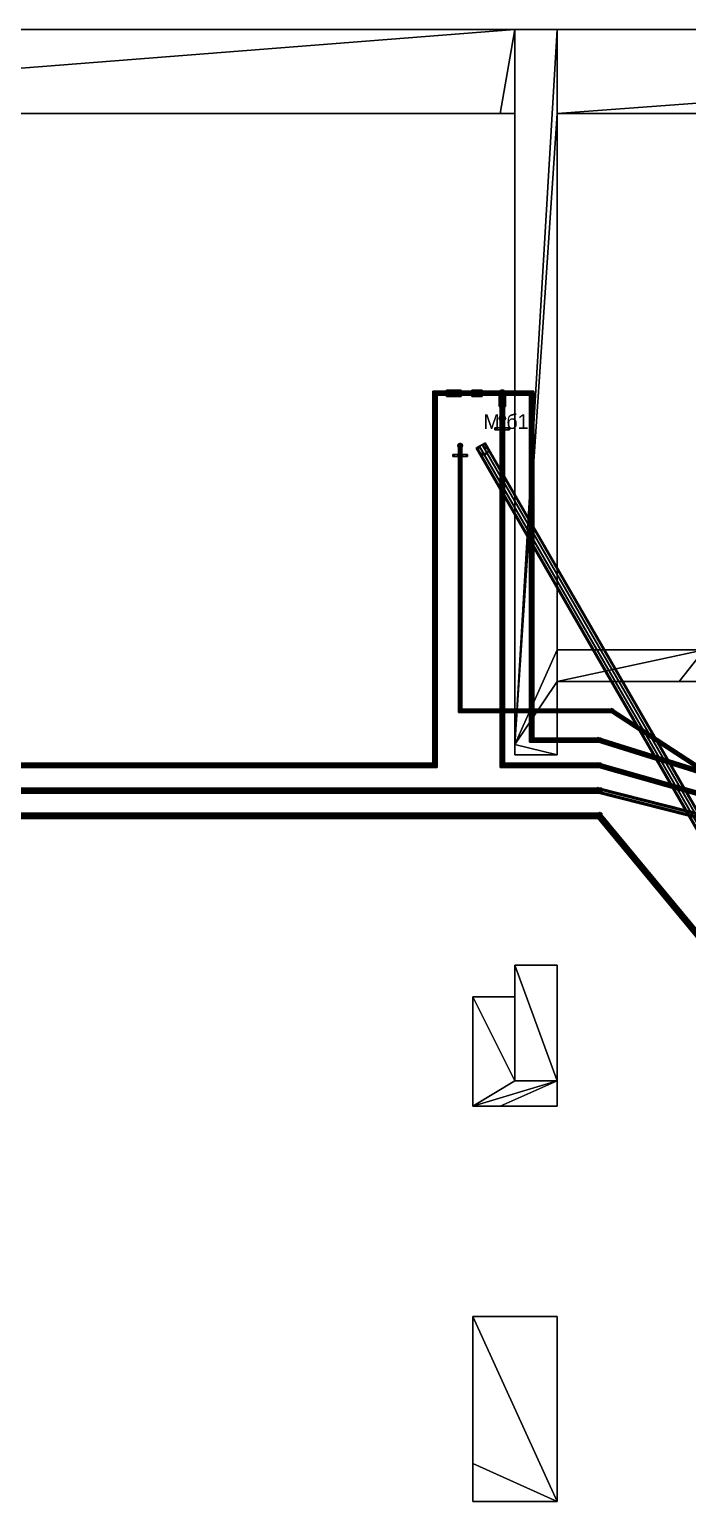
# Model space of a CAD drawing. Header units: millimetres. Extents: x -396 to 23232, y -842 to 31800.
# Drawn here: x 15324 to 18453, y 24800 to 31800 of the extents above; entities that cross this region are included whole.
import ezdxf

# ---------------------------------------------------------------- set-up
doc = ezdxf.new("R2010")
doc.units = ezdxf.units.MM
doc.layers.add('АР_3D_стены', color=8, linetype='Continuous')
doc.layers.add('ВК_3D_Марки', color=7, linetype='Continuous')
for name, color, linetype, true_color in [('ВК_3D_Арматура', 7, 'Continuous', 0xb48c3c), ('ВК_3D_В1', 7, 'Continuous', 0x06b6d4), ('ВК_3D_К1', 7, 'Continuous', 0xc2410c), ('ВК_3D_Т3', 7, 'Continuous', 0x16a34a), ('ВК_3D_Т4', 7, 'Continuous', 0x84cc16)]:
    doc.layers.add(name, color=color, linetype=linetype, true_color=true_color)

msp = doc.modelspace()

# ---------------------------------------------------------------- texts
at = {"layer": 'ВК_3D_Марки'}
msp.add_text('М-б1', height=70, dxfattribs=at).set_placement((17482, 29900, 900))

# ---------------------------------------------------------------- meshes
at = {"layer": 'АР_3D_стены'}
mesh = msp.add_polyface(dxfattribs=at)
corners = [(11318.5, 31399.6), (10432.2, 31399.6), (10432.2, 31729.6), (10432.2, 31729.6, 3000), (10432.2, 31399.6, 3000), (11318.5, 31399.6, 3000), (12532.2, 28349.6), (12332.2, 28349.6), (12332.2, 28453.9), (12332.2, 28453.9, 3000), (12332.2, 28349.6, 3000), (12532.2, 28349.6, 3000), (17632.2, 31799.6), (17632.2, 31399.6), (17562, 31399.6), (17562, 31399.6, 3000), (17632.2, 31399.6, 3000), (17632.2, 31799.6, 3000), (10392.2, 31729.6), (10392.2, 31799.6), (10392.2, 31799.6, 3000), (10392.2, 31729.6, 3000), (12332.2, 31399.6), (12332.2, 31399.6, 3000), (12532.2, 31399.6), (12532.2, 31399.6, 3000), (12532.2, 31799.6), (12532.2, 31799.6, 3000), (12332.2, 31799.6), (12332.2, 31799.6, 3000)]
mesh.append_faces([[corners[k] for k in face] for face in [(0, 1, 2), (3, 4, 5), (6, 7, 8), (9, 10, 11), (12, 13, 14), (15, 16, 17), (2, 18, 19), (20, 21, 3), (22, 0, 2), (3, 5, 23), (6, 8, 22), (23, 9, 11), (12, 14, 24), (25, 15, 17), (22, 2, 19), (20, 3, 23), (24, 6, 22), (23, 11, 25), (26, 12, 24), (25, 17, 27), (24, 22, 19), (20, 23, 25), (19, 26, 24), (25, 27, 20), (2, 18, 21, 3), (18, 19, 20, 21), (19, 28, 29, 20), (28, 28, 29, 29), (28, 26, 27, 29), (26, 12, 17, 27), (12, 13, 16, 17), (13, 14, 15, 16), (14, 24, 25, 15), (24, 6, 11, 25), (6, 7, 10, 11), (7, 8, 9, 10), (8, 22, 23, 9), (22, 0, 5, 23), (0, 1, 4, 5), (1, 2, 3, 4)]])
mesh = msp.add_polyface(dxfattribs=at)
corners = [(17832.2, 28349.6), (17632.2, 28349.6), (17632.2, 28399.6), (17632.2, 28399.6, 3000), (17632.2, 28349.6, 3000), (17832.2, 28349.6, 3000), (18532.2, 28849.6), (18532.2, 28699.6), (18412.2, 28699.6), (18412.2, 28699.6, 3000), (18532.2, 28699.6, 3000), (18532.2, 28849.6, 3000), (23232.2, 30449.6), (22832.2, 30449.6), (22832.2, 30451.4), (22832.2, 30451.4, 3000), (22832.2, 30449.6, 3000), (23232.2, 30449.6, 3000), (17632.2, 31799.6), (17832.2, 31799.6), (17832.2, 31799.6, 3000), (17632.2, 31799.6, 3000), (17832.2, 28699.6), (17832.2, 28699.6, 3000), (22832.2, 31399.6), (22832.2, 31399.6, 3000), (17832.2, 28849.6), (17832.2, 28849.6, 3000), (23232.2, 31799.6), (23232.2, 31799.6, 3000), (19357, 31399.6), (19357, 31399.6, 3000), (17832.2, 31399.6), (17832.2, 31399.6, 3000), (19279, 31399.6), (19279, 31399.6, 3000), (22832.2, 31799.6), (22832.2, 31799.6, 3000)]
mesh.append_faces([[corners[k] for k in face] for face in [(0, 1, 2), (3, 4, 5), (6, 7, 8), (9, 10, 11), (12, 13, 14), (15, 16, 17), (2, 18, 19), (20, 21, 3), (22, 0, 2), (3, 5, 23), (6, 8, 22), (23, 9, 11), (12, 14, 24), (25, 15, 17), (26, 6, 22), (23, 11, 27), (28, 12, 24), (25, 17, 29), (26, 22, 2), (3, 23, 27), (28, 24, 30), (31, 25, 29), (32, 26, 2), (3, 27, 33), (28, 30, 34), (35, 31, 29), (32, 2, 19), (20, 3, 33), (28, 34, 32), (33, 35, 29), (19, 28, 32), (33, 29, 20), (2, 18, 21, 3), (18, 19, 20, 21), (19, 36, 37, 20), (36, 36, 37, 37), (36, 28, 29, 37), (28, 12, 17, 29), (12, 13, 16, 17), (13, 14, 15, 16), (14, 24, 25, 15), (24, 30, 31, 25), (30, 34, 35, 31), (34, 32, 33, 35), (32, 26, 27, 33), (26, 6, 11, 27), (6, 7, 10, 11), (7, 8, 9, 10), (8, 22, 23, 9), (22, 0, 5, 23), (0, 1, 4, 5), (1, 2, 3, 4)]])
mesh = msp.add_polyface(dxfattribs=at)
corners = [(17432.2, 27199.6), (17632.2, 27199.6), (17632.2, 26799.6), (17632.2, 26799.6, 3000), (17632.2, 27199.6, 3000), (17432.2, 27199.6, 3000), (17832.2, 26799.6), (17832.2, 26679.6), (17562, 26679.6), (17562, 26679.6, 3000), (17832.2, 26679.6, 3000), (17832.2, 26799.6, 3000), (17632.2, 27349.6), (17832.2, 27349.6), (17832.2, 27349.6, 3000), (17632.2, 27349.6, 3000), (17432.2, 26679.6), (17432.2, 26679.6, 3000), (17432.2, 26799.6), (17432.2, 26799.6, 3000)]
mesh.append_faces([[corners[k] for k in face] for face in [(0, 1, 2), (3, 4, 5), (6, 7, 8), (9, 10, 11), (12, 13, 6), (11, 14, 15), (6, 8, 16), (17, 9, 11), (2, 12, 6), (11, 15, 3), (2, 6, 16), (17, 11, 3), (16, 0, 2), (3, 5, 17), (1, 2, 3, 4), (2, 12, 15, 3), (12, 13, 14, 15), (13, 6, 11, 14), (6, 7, 10, 11), (7, 8, 9, 10), (8, 16, 17, 9), (16, 18, 19, 17), (18, 18, 19, 19), (18, 0, 5, 19), (0, 1, 4, 5)]])
mesh = msp.add_polyface(dxfattribs=at)
corners = [(17832.2, 24799.6), (17432.2, 24799.6), (17432.2, 24979.8), (17432.2, 24979.8, 3000), (17432.2, 24799.6, 3000), (17832.2, 24799.6, 3000), (17432.2, 25679.6), (17832.2, 25679.6), (17832.2, 25679.6, 3000), (17432.2, 25679.6, 3000)]
mesh.append_faces([[corners[k] for k in face] for face in [(0, 1, 2), (3, 4, 5), (6, 7, 0), (5, 8, 9), (0, 2, 6), (9, 3, 5), (1, 2, 3, 4), (2, 6, 9, 3), (6, 7, 8, 9), (7, 0, 5, 8), (0, 1, 4, 5)]])
at = {"layer": 'ВК_3D_Арматура', "color": 33, "true_color": 0xbf9142}
mesh = msp.add_polyface(dxfattribs=at)
corners = [(17307, 30085, 250), (17307, 30082.1, 258.8), (17377, 30082.1, 258.8), (17377, 30085, 250), (17307, 30074.6, 264.3), (17377, 30074.6, 264.3), (17307, 30065.4, 264.3), (17377, 30065.4, 264.3), (17307, 30057.9, 258.8), (17377, 30057.9, 258.8), (17307, 30055, 250), (17377, 30055, 250), (17307, 30057.9, 241.2), (17377, 30057.9, 241.2), (17307, 30065.4, 235.7), (17377, 30065.4, 235.7), (17307, 30074.6, 235.7), (17377, 30074.6, 235.7), (17307, 30082.1, 241.2), (17377, 30082.1, 241.2)]
mesh.append_faces([[corners[k] for k in face] for face in [(0, 1, 2, 3), (1, 4, 5, 2), (4, 6, 7, 5), (6, 8, 9, 7), (8, 10, 11, 9), (10, 12, 13, 11), (12, 14, 15, 13), (14, 16, 17, 15), (16, 18, 19, 17), (18, 0, 3, 19), (18, 16, 14, 12), (3, 2, 5, 7)]])
at = {"layer": 'ВК_3D_Арматура', "color": 150, "true_color": 0x3b82f6}
mesh = msp.add_polyface(dxfattribs=at)
corners = [(17357, 30070, 264), (17354.1, 30078.8, 264), (17354.1, 30078.8, 314), (17357, 30070, 314), (17346.6, 30084.3, 264), (17346.6, 30084.3, 314), (17337.4, 30084.3, 264), (17337.4, 30084.3, 314), (17329.9, 30078.8, 264), (17329.9, 30078.8, 314), (17327, 30070, 264), (17327, 30070, 314), (17329.9, 30061.2, 264), (17329.9, 30061.2, 314), (17337.4, 30055.7, 264), (17337.4, 30055.7, 314), (17346.6, 30055.7, 264), (17346.6, 30055.7, 314), (17354.1, 30061.2, 264), (17354.1, 30061.2, 314)]
mesh.append_faces([[corners[k] for k in face] for face in [(0, 1, 2, 3), (1, 4, 5, 2), (4, 6, 7, 5), (6, 8, 9, 7), (8, 10, 11, 9), (10, 12, 13, 11), (12, 14, 15, 13), (14, 16, 17, 15), (16, 18, 19, 17), (18, 0, 3, 19), (18, 16, 14, 12), (3, 2, 5, 7)]])
at = {"layer": 'ВК_3D_Арматура', "color": 33, "true_color": 0xbf9142}
mesh = msp.add_polyface(dxfattribs=at)
corners = [(17427, 30085, 250), (17427, 30082.1, 258.8), (17477, 30082.1, 258.8), (17477, 30085, 250), (17427, 30074.6, 264.3), (17477, 30074.6, 264.3), (17427, 30065.4, 264.3), (17477, 30065.4, 264.3), (17427, 30057.9, 258.8), (17477, 30057.9, 258.8), (17427, 30055, 250), (17477, 30055, 250), (17427, 30057.9, 241.2), (17477, 30057.9, 241.2), (17427, 30065.4, 235.7), (17477, 30065.4, 235.7), (17427, 30074.6, 235.7), (17477, 30074.6, 235.7), (17427, 30082.1, 241.2), (17477, 30082.1, 241.2)]
mesh.append_faces([[corners[k] for k in face] for face in [(0, 1, 2, 3), (1, 4, 5, 2), (4, 6, 7, 5), (6, 8, 9, 7), (8, 10, 11, 9), (10, 12, 13, 11), (12, 14, 15, 13), (14, 16, 17, 15), (16, 18, 19, 17), (18, 0, 3, 19), (18, 16, 14, 12), (3, 2, 5, 7)]])
mesh = msp.add_polyface(dxfattribs=at)
corners = [(17587, 30070, 415), (17584.1, 30078.8, 415), (17584.1, 30078.8, 485), (17587, 30070, 485), (17576.6, 30084.3, 415), (17576.6, 30084.3, 485), (17567.4, 30084.3, 415), (17567.4, 30084.3, 485), (17559.9, 30078.8, 415), (17559.9, 30078.8, 485), (17557, 30070, 415), (17557, 30070, 485), (17559.9, 30061.2, 415), (17559.9, 30061.2, 485), (17567.4, 30055.7, 415), (17567.4, 30055.7, 485), (17576.6, 30055.7, 415), (17576.6, 30055.7, 485), (17584.1, 30061.2, 415), (17584.1, 30061.2, 485)]
mesh.append_faces([[corners[k] for k in face] for face in [(0, 1, 2, 3), (1, 4, 5, 2), (4, 6, 7, 5), (6, 8, 9, 7), (8, 10, 11, 9), (10, 12, 13, 11), (12, 14, 15, 13), (14, 16, 17, 15), (16, 18, 19, 17), (18, 0, 3, 19), (18, 16, 14, 12), (3, 2, 5, 7)]])
mesh = msp.add_polyface(dxfattribs=at)
corners = [(17587, 30070, 335), (17584.1, 30078.8, 335), (17584.1, 30078.8, 385), (17587, 30070, 385), (17576.6, 30084.3, 335), (17576.6, 30084.3, 385), (17567.4, 30084.3, 335), (17567.4, 30084.3, 385), (17559.9, 30078.8, 335), (17559.9, 30078.8, 385), (17557, 30070, 335), (17557, 30070, 385), (17559.9, 30061.2, 335), (17559.9, 30061.2, 385), (17567.4, 30055.7, 335), (17567.4, 30055.7, 385), (17576.6, 30055.7, 335), (17576.6, 30055.7, 385), (17584.1, 30061.2, 335), (17584.1, 30061.2, 385)]
mesh.append_faces([[corners[k] for k in face] for face in [(0, 1, 2, 3), (1, 4, 5, 2), (4, 6, 7, 5), (6, 8, 9, 7), (8, 10, 11, 9), (10, 12, 13, 11), (12, 14, 15, 13), (14, 16, 17, 15), (16, 18, 19, 17), (18, 0, 3, 19), (18, 16, 14, 12), (3, 2, 5, 7)]])
at = {"layer": 'ВК_3D_Арматура', "color": 150, "true_color": 0x3b82f6}
mesh = msp.add_polyface(dxfattribs=at)
corners = [(17587, 30056, 450), (17584.1, 30056, 458.8), (17584.1, 30006, 458.8), (17587, 30006, 450), (17576.6, 30056, 464.3), (17576.6, 30006, 464.3), (17567.4, 30056, 464.3), (17567.4, 30006, 464.3), (17559.9, 30056, 458.8), (17559.9, 30006, 458.8), (17557, 30056, 450), (17557, 30006, 450), (17559.9, 30056, 441.2), (17559.9, 30006, 441.2), (17567.4, 30056, 435.7), (17567.4, 30006, 435.7), (17576.6, 30056, 435.7), (17576.6, 30006, 435.7), (17584.1, 30056, 441.2), (17584.1, 30006, 441.2)]
mesh.append_faces([[corners[k] for k in face] for face in [(0, 1, 2, 3), (1, 4, 5, 2), (4, 6, 7, 5), (6, 8, 9, 7), (8, 10, 11, 9), (10, 12, 13, 11), (12, 14, 15, 13), (14, 16, 17, 15), (16, 18, 19, 17), (18, 0, 3, 19), (18, 16, 14, 12), (3, 2, 5, 7)]])
at = {"layer": 'ВК_3D_Арматура', "color": 33, "true_color": 0xbf9142}
mesh = msp.add_polyface(dxfattribs=at)
corners = [(17586.5, 29950, 475), (17583.7, 29958.5, 475), (17583.7, 29958.5, 525), (17586.5, 29950, 525), (17576.5, 29963.8, 475), (17576.5, 29963.8, 525), (17567.5, 29963.8, 475), (17567.5, 29963.8, 525), (17560.3, 29958.5, 475), (17560.3, 29958.5, 525), (17557.5, 29950, 475), (17557.5, 29950, 525), (17560.3, 29941.5, 475), (17560.3, 29941.5, 525), (17567.5, 29936.2, 475), (17567.5, 29936.2, 525), (17576.5, 29936.2, 475), (17576.5, 29936.2, 525), (17583.7, 29941.5, 475), (17583.7, 29941.5, 525)]
mesh.append_faces([[corners[k] for k in face] for face in [(0, 1, 2, 3), (1, 4, 5, 2), (4, 6, 7, 5), (6, 8, 9, 7), (8, 10, 11, 9), (10, 12, 13, 11), (12, 14, 15, 13), (14, 16, 17, 15), (16, 18, 19, 17), (18, 0, 3, 19), (18, 16, 14, 12), (3, 2, 5, 7)]])
at = {"layer": 'ВК_3D_Арматура', "color": 114, "true_color": 0x16a34a}
mesh = msp.add_polyface(dxfattribs=at)
corners = [(17607, 29906, 500), (17600.3, 29906, 520.6), (17600.3, 29896, 520.6), (17607, 29896, 500), (17582.8, 29906, 533.3), (17582.8, 29896, 533.3), (17561.2, 29906, 533.3), (17561.2, 29896, 533.3), (17543.7, 29906, 520.6), (17543.7, 29896, 520.6), (17537, 29906, 500), (17537, 29896, 500), (17543.7, 29906, 479.4), (17543.7, 29896, 479.4), (17561.2, 29906, 466.7), (17561.2, 29896, 466.7), (17582.8, 29906, 466.7), (17582.8, 29896, 466.7), (17600.3, 29906, 479.4), (17600.3, 29896, 479.4)]
mesh.append_faces([[corners[k] for k in face] for face in [(0, 1, 2, 3), (1, 4, 5, 2), (4, 6, 7, 5), (6, 8, 9, 7), (8, 10, 11, 9), (10, 12, 13, 11), (12, 14, 15, 13), (14, 16, 17, 15), (16, 18, 19, 17), (18, 0, 3, 19), (18, 16, 14, 12), (3, 2, 5, 7)]])
at = {"layer": 'ВК_3D_Арматура', "color": 33, "true_color": 0xbf9142}
mesh = msp.add_polyface(dxfattribs=at)
corners = [(17577, 29936, 500), (17576, 29936, 502.9), (17576, 29906, 502.9), (17577, 29906, 500), (17573.5, 29936, 504.8), (17573.5, 29906, 504.8), (17570.5, 29936, 504.8), (17570.5, 29906, 504.8), (17568, 29936, 502.9), (17568, 29906, 502.9), (17567, 29936, 500), (17567, 29906, 500), (17568, 29936, 497.1), (17568, 29906, 497.1), (17570.5, 29936, 495.2), (17570.5, 29906, 495.2), (17573.5, 29936, 495.2), (17573.5, 29906, 495.2), (17576, 29936, 497.1), (17576, 29906, 497.1)]
mesh.append_faces([[corners[k] for k in face] for face in [(0, 1, 2, 3), (1, 4, 5, 2), (4, 6, 7, 5), (6, 8, 9, 7), (8, 10, 11, 9), (10, 12, 13, 11), (12, 14, 15, 13), (14, 16, 17, 15), (16, 18, 19, 17), (18, 0, 3, 19), (18, 16, 14, 12), (3, 2, 5, 7)]])
mesh = msp.add_polyface(dxfattribs=at)
corners = [(17383.6, 29820, 375), (17381.4, 29826.8, 375), (17381.4, 29826.8, 425), (17383.6, 29820, 425), (17375.6, 29831, 375), (17375.6, 29831, 425), (17368.4, 29831, 375), (17368.4, 29831, 425), (17362.6, 29826.8, 375), (17362.6, 29826.8, 425), (17360.4, 29820, 375), (17360.4, 29820, 425), (17362.6, 29813.2, 375), (17362.6, 29813.2, 425), (17368.4, 29809, 375), (17368.4, 29809, 425), (17375.6, 29809, 375), (17375.6, 29809, 425), (17381.4, 29813.2, 375), (17381.4, 29813.2, 425)]
mesh.append_faces([[corners[k] for k in face] for face in [(0, 1, 2, 3), (1, 4, 5, 2), (4, 6, 7, 5), (6, 8, 9, 7), (8, 10, 11, 9), (10, 12, 13, 11), (12, 14, 15, 13), (14, 16, 17, 15), (16, 18, 19, 17), (18, 0, 3, 19), (18, 16, 14, 12), (3, 2, 5, 7)]])
at = {"layer": 'ВК_3D_Арматура', "color": 132, "true_color": 0x06b6d4}
mesh = msp.add_polyface(dxfattribs=at)
corners = [(17407, 29778.8, 400), (17400.3, 29778.8, 420.6), (17400.3, 29768.8, 420.6), (17407, 29768.8, 400), (17382.8, 29778.8, 433.3), (17382.8, 29768.8, 433.3), (17361.2, 29778.8, 433.3), (17361.2, 29768.8, 433.3), (17343.7, 29778.8, 420.6), (17343.7, 29768.8, 420.6), (17337, 29778.8, 400), (17337, 29768.8, 400), (17343.7, 29778.8, 379.4), (17343.7, 29768.8, 379.4), (17361.2, 29778.8, 366.7), (17361.2, 29768.8, 366.7), (17382.8, 29778.8, 366.7), (17382.8, 29768.8, 366.7), (17400.3, 29778.8, 379.4), (17400.3, 29768.8, 379.4)]
mesh.append_faces([[corners[k] for k in face] for face in [(0, 1, 2, 3), (1, 4, 5, 2), (4, 6, 7, 5), (6, 8, 9, 7), (8, 10, 11, 9), (10, 12, 13, 11), (12, 14, 15, 13), (14, 16, 17, 15), (16, 18, 19, 17), (18, 0, 3, 19), (18, 16, 14, 12), (3, 2, 5, 7)]])
at = {"layer": 'ВК_3D_Арматура', "color": 33, "true_color": 0xbf9142}
mesh = msp.add_polyface(dxfattribs=at)
corners = [(17377, 29808.8, 400), (17376, 29808.8, 402.9), (17376, 29778.8, 402.9), (17377, 29778.8, 400), (17373.5, 29808.8, 404.8), (17373.5, 29778.8, 404.8), (17370.5, 29808.8, 404.8), (17370.5, 29778.8, 404.8), (17368, 29808.8, 402.9), (17368, 29778.8, 402.9), (17367, 29808.8, 400), (17367, 29778.8, 400), (17368, 29808.8, 397.1), (17368, 29778.8, 397.1), (17370.5, 29808.8, 395.2), (17370.5, 29778.8, 395.2), (17373.5, 29808.8, 395.2), (17373.5, 29778.8, 395.2), (17376, 29808.8, 397.1), (17376, 29778.8, 397.1)]
mesh.append_faces([[corners[k] for k in face] for face in [(0, 1, 2, 3), (1, 4, 5, 2), (4, 6, 7, 5), (6, 8, 9, 7), (8, 10, 11, 9), (10, 12, 13, 11), (12, 14, 15, 13), (14, 16, 17, 15), (16, 18, 19, 17), (18, 0, 3, 19), (18, 16, 14, 12), (3, 2, 5, 7)]])
at = {"layer": 'ВК_3D_В1'}
mesh = msp.add_polyface(dxfattribs=at)
corners = [(17364, 28552, -230), (17365.5, 28552, -225.3), (17365.5, 29828, -225.3), (17364, 29828, -230), (17369.5, 28552, -222.4), (17369.5, 29828, -222.4), (17374.5, 28552, -222.4), (17374.5, 29828, -222.4), (17378.5, 28552, -225.3), (17378.5, 29828, -225.3), (17380, 28552, -230), (17380, 29828, -230), (17378.5, 28552, -234.7), (17378.5, 29828, -234.7), (17374.5, 28552, -237.6), (17374.5, 29828, -237.6), (17369.5, 28552, -237.6), (17369.5, 29828, -237.6), (17365.5, 28552, -234.7), (17365.5, 29828, -234.7)]
mesh.append_faces([[corners[k] for k in face] for face in [(0, 1, 2, 3), (1, 4, 5, 2), (4, 6, 7, 5), (6, 8, 9, 7), (8, 10, 11, 9), (10, 12, 13, 11), (12, 14, 15, 13), (14, 16, 17, 15), (16, 18, 19, 17), (18, 0, 3, 19), (18, 16, 14, 12), (3, 2, 5, 7)]])
mesh = msp.add_polyface(dxfattribs=at)
corners = [(17380, 29820, -238), (17378.5, 29824.7, -238), (17378.5, 29824.7, 558), (17380, 29820, 558), (17374.5, 29827.6, -238), (17374.5, 29827.6, 558), (17369.5, 29827.6, -238), (17369.5, 29827.6, 558), (17365.5, 29824.7, -238), (17365.5, 29824.7, 558), (17364, 29820, -238), (17364, 29820, 558), (17365.5, 29815.3, -238), (17365.5, 29815.3, 558), (17369.5, 29812.4, -238), (17369.5, 29812.4, 558), (17374.5, 29812.4, -238), (17374.5, 29812.4, 558), (17378.5, 29815.3, -238), (17378.5, 29815.3, 558)]
mesh.append_faces([[corners[k] for k in face] for face in [(0, 1, 2, 3), (1, 4, 5, 2), (4, 6, 7, 5), (6, 8, 9, 7), (8, 10, 11, 9), (10, 12, 13, 11), (12, 14, 15, 13), (14, 16, 17, 15), (16, 18, 19, 17), (18, 0, 3, 19), (18, 16, 14, 12), (3, 2, 5, 7)]])
mesh = msp.add_polyface(dxfattribs=at)
corners = [(18100, 28552, -230), (18100, 28553.5, -225.3), (17364, 28553.5, -225.3), (17364, 28552, -230), (18100, 28557.5, -222.4), (17364, 28557.5, -222.4), (18100, 28562.5, -222.4), (17364, 28562.5, -222.4), (18100, 28566.5, -225.3), (17364, 28566.5, -225.3), (18100, 28568, -230), (17364, 28568, -230), (18100, 28566.5, -234.7), (17364, 28566.5, -234.7), (18100, 28562.5, -237.6), (17364, 28562.5, -237.6), (18100, 28557.5, -237.6), (17364, 28557.5, -237.6), (18100, 28553.5, -234.7), (17364, 28553.5, -234.7)]
mesh.append_faces([[corners[k] for k in face] for face in [(0, 1, 2, 3), (1, 4, 5, 2), (4, 6, 7, 5), (6, 8, 9, 7), (8, 10, 11, 9), (10, 12, 13, 11), (12, 14, 15, 13), (14, 16, 17, 15), (16, 18, 19, 17), (18, 0, 3, 19), (18, 16, 14, 12), (3, 2, 5, 7)]])
mesh = msp.add_polyface(dxfattribs=at)
corners = [(19534.3, 27608.9, -230), (19535.2, 27610.2, -225.3), (18081.8, 28559, -225.3), (18080.9, 28557.7, -230), (19537.3, 27613.6, -222.4), (18083.9, 28562.3, -222.4), (19540.1, 27617.7, -222.4), (18086.7, 28566.4, -222.4), (19542.2, 27621, -225.3), (18088.8, 28569.8, -225.3), (19543.1, 27622.3, -230), (18089.7, 28571.1, -230), (19542.2, 27621, -234.7), (18088.8, 28569.8, -234.7), (19540.1, 27617.7, -237.6), (18086.7, 28566.4, -237.6), (19537.3, 27613.6, -237.6), (18083.9, 28562.3, -237.6), (19535.2, 27610.2, -234.7), (18081.8, 28559, -234.7)]
mesh.append_faces([[corners[k] for k in face] for face in [(0, 1, 2, 3), (1, 4, 5, 2), (4, 6, 7, 5), (6, 8, 9, 7), (8, 10, 11, 9), (10, 12, 13, 11), (12, 14, 15, 13), (14, 16, 17, 15), (16, 18, 19, 17), (18, 0, 3, 19), (18, 16, 14, 12), (3, 2, 5, 7)]])
mesh = msp.add_polyface(dxfattribs=at)
corners = [(18044.5, 28047.5, -230), (18044.5, 28049.9, -222.7), (12289.5, 28049.9, -222.7), (12289.5, 28047.5, -230), (18044.5, 28056.1, -218.1), (12289.5, 28056.1, -218.1), (18044.5, 28063.9, -218.1), (12289.5, 28063.9, -218.1), (18044.5, 28070.1, -222.7), (12289.5, 28070.1, -222.7), (18044.5, 28072.5, -230), (12289.5, 28072.5, -230), (18044.5, 28070.1, -237.3), (12289.5, 28070.1, -237.3), (18044.5, 28063.9, -241.9), (12289.5, 28063.9, -241.9), (18044.5, 28056.1, -241.9), (12289.5, 28056.1, -241.9), (18044.5, 28049.9, -237.3), (12289.5, 28049.9, -237.3)]
mesh.append_faces([[corners[k] for k in face] for face in [(0, 1, 2, 3), (1, 4, 5, 2), (4, 6, 7, 5), (6, 8, 9, 7), (8, 10, 11, 9), (10, 12, 13, 11), (12, 14, 15, 13), (14, 16, 17, 15), (16, 18, 19, 17), (18, 0, 3, 19), (18, 16, 14, 12), (3, 2, 5, 7)]])
mesh = msp.add_polyface(dxfattribs=at)
corners = [(19530.4, 26232.4, -230), (19532.2, 26233.9, -222.7), (18016.2, 28063.2, -222.7), (18014.4, 28061.6, -230), (19537, 26237.9, -218.1), (18021, 28067.2, -218.1), (19543, 26242.8, -218.1), (18027, 28072.1, -218.1), (19547.8, 26246.8, -222.7), (18031.8, 28076.1, -222.7), (19549.6, 26248.4, -230), (18033.6, 28077.6, -230), (19547.8, 26246.8, -237.3), (18031.8, 28076.1, -237.3), (19543, 26242.8, -241.9), (18027, 28072.1, -241.9), (19537, 26237.9, -241.9), (18021, 28067.2, -241.9), (19532.2, 26233.9, -237.3), (18016.2, 28063.2, -237.3)]
mesh.append_faces([[corners[k] for k in face] for face in [(0, 1, 2, 3), (1, 4, 5, 2), (4, 6, 7, 5), (6, 8, 9, 7), (8, 10, 11, 9), (10, 12, 13, 11), (12, 14, 15, 13), (14, 16, 17, 15), (16, 18, 19, 17), (18, 0, 3, 19), (18, 16, 14, 12), (3, 2, 5, 7)]])
at = {"layer": 'ВК_3D_К1'}
mesh = msp.add_polyface(dxfattribs=at)
corners = [(17491.2, 29834.1, -528.5), (17487.2, 29831.5, -513.8), (19687.2, 26021, -601.8), (19691.1, 26023.7, -616.5), (17476.4, 29825.1, -504.7), (19676.4, 26014.6, -592.7), (17463, 29817.4, -504.7), (19663, 26006.9, -592.7), (17452.1, 29811.3, -513.8), (19652.1, 26000.8, -601.8), (17447.9, 29809.1, -528.5), (19647.8, 25998.7, -616.5), (17451.8, 29811.8, -543.2), (19651.8, 26001.3, -631.2), (17462.6, 29818.2, -552.3), (19662.6, 26007.7, -640.3), (17476, 29825.9, -552.3), (19676, 26015.4, -640.3), (17486.9, 29832, -543.2), (19686.9, 26021.5, -631.2)]
mesh.append_faces([[corners[k] for k in face] for face in [(0, 1, 2, 3), (1, 4, 5, 2), (4, 6, 7, 5), (6, 8, 9, 7), (8, 10, 11, 9), (10, 12, 13, 11), (12, 14, 15, 13), (14, 16, 17, 15), (16, 18, 19, 17), (18, 0, 3, 19), (18, 16, 14, 12), (3, 2, 5, 7)]])
mesh = msp.add_polyface(dxfattribs=at)
corners = [(17507, 29800, 425), (17502.2, 29814.7, 425), (17502.2, 29814.7, -554), (17507, 29800, -554), (17489.7, 29823.8, 425), (17489.7, 29823.8, -554), (17474.3, 29823.8, 425), (17474.3, 29823.8, -554), (17461.8, 29814.7, 425), (17461.8, 29814.7, -554), (17457, 29800, 425), (17457, 29800, -554), (17461.8, 29785.3, 425), (17461.8, 29785.3, -554), (17474.3, 29776.2, 425), (17474.3, 29776.2, -554), (17489.7, 29776.2, 425), (17489.7, 29776.2, -554), (17502.2, 29785.3, 425), (17502.2, 29785.3, -554)]
mesh.append_faces([[corners[k] for k in face] for face in [(0, 1, 2, 3), (1, 4, 5, 2), (4, 6, 7, 5), (6, 8, 9, 7), (8, 10, 11, 9), (10, 12, 13, 11), (12, 14, 15, 13), (14, 16, 17, 15), (16, 18, 19, 17), (18, 0, 3, 19), (18, 16, 14, 12), (3, 2, 5, 7)]])
at = {"layer": 'ВК_3D_Т3'}
mesh = msp.add_polyface(dxfattribs=at)
corners = [(17562, 28290, -175), (17563.9, 28290, -169.1), (17563.9, 29960, -169.1), (17562, 29960, -175), (17568.9, 28290, -165.5), (17568.9, 29960, -165.5), (17575.1, 28290, -165.5), (17575.1, 29960, -165.5), (17580.1, 28290, -169.1), (17580.1, 29960, -169.1), (17582, 28290, -175), (17582, 29960, -175), (17580.1, 28290, -180.9), (17580.1, 29960, -180.9), (17575.1, 28290, -184.5), (17575.1, 29960, -184.5), (17568.9, 28290, -184.5), (17568.9, 29960, -184.5), (17563.9, 28290, -180.9), (17563.9, 29960, -180.9)]
mesh.append_faces([[corners[k] for k in face] for face in [(0, 1, 2, 3), (1, 4, 5, 2), (4, 6, 7, 5), (6, 8, 9, 7), (8, 10, 11, 9), (10, 12, 13, 11), (12, 14, 15, 13), (14, 16, 17, 15), (16, 18, 19, 17), (18, 0, 3, 19), (18, 16, 14, 12), (3, 2, 5, 7)]])
mesh = msp.add_polyface(dxfattribs=at)
corners = [(17582, 29950, -185), (17580.1, 29955.9, -185), (17580.1, 29955.9, 560), (17582, 29950, 560), (17575.1, 29959.5, -185), (17575.1, 29959.5, 560), (17568.9, 29959.5, -185), (17568.9, 29959.5, 560), (17563.9, 29955.9, -185), (17563.9, 29955.9, 560), (17562, 29950, -185), (17562, 29950, 560), (17563.9, 29944.1, -185), (17563.9, 29944.1, 560), (17568.9, 29940.5, -185), (17568.9, 29940.5, 560), (17575.1, 29940.5, -185), (17575.1, 29940.5, 560), (17580.1, 29944.1, -185), (17580.1, 29944.1, 560)]
mesh.append_faces([[corners[k] for k in face] for face in [(0, 1, 2, 3), (1, 4, 5, 2), (4, 6, 7, 5), (6, 8, 9, 7), (8, 10, 11, 9), (10, 12, 13, 11), (12, 14, 15, 13), (14, 16, 17, 15), (16, 18, 19, 17), (18, 0, 3, 19), (18, 16, 14, 12), (3, 2, 5, 7)]])
mesh = msp.add_polyface(dxfattribs=at)
corners = [(18042, 28290, -175), (18042, 28291.9, -169.1), (17562, 28291.9, -169.1), (17562, 28290, -175), (18042, 28296.9, -165.5), (17562, 28296.9, -165.5), (18042, 28303.1, -165.5), (17562, 28303.1, -165.5), (18042, 28308.1, -169.1), (17562, 28308.1, -169.1), (18042, 28310, -175), (17562, 28310, -175), (18042, 28308.1, -180.9), (17562, 28308.1, -180.9), (18042, 28303.1, -184.5), (17562, 28303.1, -184.5), (18042, 28296.9, -184.5), (17562, 28296.9, -184.5), (18042, 28291.9, -180.9), (17562, 28291.9, -180.9)]
mesh.append_faces([[corners[k] for k in face] for face in [(0, 1, 2, 3), (1, 4, 5, 2), (4, 6, 7, 5), (6, 8, 9, 7), (8, 10, 11, 9), (10, 12, 13, 11), (12, 14, 15, 13), (14, 16, 17, 15), (16, 18, 19, 17), (18, 0, 3, 19), (18, 16, 14, 12), (3, 2, 5, 7)]])
mesh = msp.add_polyface(dxfattribs=at)
corners = [(19538.9, 27862.7, -175), (19539.4, 27864.5, -169.1), (18020.2, 28294.9, -169.1), (18019.7, 28293.1, -175), (19540.8, 27869.3, -165.5), (18021.5, 28299.8, -165.5), (19542.5, 27875.2, -165.5), (18023.2, 28305.7, -165.5), (19543.8, 27880.1, -169.1), (18024.6, 28310.5, -169.1), (19544.3, 27881.9, -175), (18025.1, 28312.3, -175), (19543.8, 27880.1, -180.9), (18024.6, 28310.5, -180.9), (19542.5, 27875.2, -184.5), (18023.2, 28305.7, -184.5), (19540.8, 27869.3, -184.5), (18021.5, 28299.8, -184.5), (19539.4, 27864.5, -180.9), (18020.2, 28294.9, -180.9)]
mesh.append_faces([[corners[k] for k in face] for face in [(0, 1, 2, 3), (1, 4, 5, 2), (4, 6, 7, 5), (6, 8, 9, 7), (8, 10, 11, 9), (10, 12, 13, 11), (12, 14, 15, 13), (14, 16, 17, 15), (16, 18, 19, 17), (18, 0, 3, 19), (18, 16, 14, 12), (3, 2, 5, 7)]])
mesh = msp.add_polyface(dxfattribs=at)
corners = [(18044.5, 28167.5, -175), (18044.5, 28169.9, -167.7), (12239.5, 28169.9, -167.7), (12239.5, 28167.5, -175), (18044.5, 28176.1, -163.1), (12239.5, 28176.1, -163.1), (18044.5, 28183.9, -163.1), (12239.5, 28183.9, -163.1), (18044.5, 28190.1, -167.7), (12239.5, 28190.1, -167.7), (18044.5, 28192.5, -175), (12239.5, 28192.5, -175), (18044.5, 28190.1, -182.3), (12239.5, 28190.1, -182.3), (18044.5, 28183.9, -186.9), (12239.5, 28183.9, -186.9), (18044.5, 28176.1, -186.9), (12239.5, 28176.1, -186.9), (18044.5, 28169.9, -182.3), (12239.5, 28169.9, -182.3)]
mesh.append_faces([[corners[k] for k in face] for face in [(0, 1, 2, 3), (1, 4, 5, 2), (4, 6, 7, 5), (6, 8, 9, 7), (8, 10, 11, 9), (10, 12, 13, 11), (12, 14, 15, 13), (14, 16, 17, 15), (16, 18, 19, 17), (18, 0, 3, 19), (18, 16, 14, 12), (3, 2, 5, 7)]])
mesh = msp.add_polyface(dxfattribs=at)
corners = [(19541, 27784.8, -175), (19541.6, 27787.1, -167.7), (18017.4, 28173.3, -167.7), (18016.8, 28171, -175), (19543.2, 27793.2, -163.1), (18018.9, 28179.3, -163.1), (19545.1, 27800.7, -163.1), (18020.8, 28186.8, -163.1), (19546.6, 27806.7, -167.7), (18022.4, 28192.9, -167.7), (19547.2, 27809, -175), (18023, 28195.2, -175), (19546.6, 27806.7, -182.3), (18022.4, 28192.9, -182.3), (19545.1, 27800.7, -186.9), (18020.8, 28186.8, -186.9), (19543.2, 27793.2, -186.9), (18018.9, 28179.3, -186.9), (19541.6, 27787.1, -182.3), (18017.4, 28173.3, -182.3)]
mesh.append_faces([[corners[k] for k in face] for face in [(0, 1, 2, 3), (1, 4, 5, 2), (4, 6, 7, 5), (6, 8, 9, 7), (8, 10, 11, 9), (10, 12, 13, 11), (12, 14, 15, 13), (14, 16, 17, 15), (16, 18, 19, 17), (18, 0, 3, 19), (18, 16, 14, 12), (3, 2, 5, 7)]])
at = {"layer": 'ВК_3D_Т4'}
mesh = msp.add_polyface(dxfattribs=at)
corners = [(17242, 28290, -175), (17243.9, 28290, -169.1), (17243.9, 30080, -169.1), (17242, 30080, -175), (17248.9, 28290, -165.5), (17248.9, 30080, -165.5), (17255.1, 28290, -165.5), (17255.1, 30080, -165.5), (17260.1, 28290, -169.1), (17260.1, 30080, -169.1), (17262, 28290, -175), (17262, 30080, -175), (17260.1, 28290, -180.9), (17260.1, 30080, -180.9), (17255.1, 28290, -184.5), (17255.1, 30080, -184.5), (17248.9, 28290, -184.5), (17248.9, 30080, -184.5), (17243.9, 28290, -180.9), (17243.9, 30080, -180.9)]
mesh.append_faces([[corners[k] for k in face] for face in [(0, 1, 2, 3), (1, 4, 5, 2), (4, 6, 7, 5), (6, 8, 9, 7), (8, 10, 11, 9), (10, 12, 13, 11), (12, 14, 15, 13), (14, 16, 17, 15), (16, 18, 19, 17), (18, 0, 3, 19), (18, 16, 14, 12), (3, 2, 5, 7)]])
mesh = msp.add_polyface(dxfattribs=at)
corners = [(17242, 30080, 250), (17242, 30078.1, 255.9), (17582, 30078.1, 255.9), (17582, 30080, 250), (17242, 30073.1, 259.5), (17582, 30073.1, 259.5), (17242, 30066.9, 259.5), (17582, 30066.9, 259.5), (17242, 30061.9, 255.9), (17582, 30061.9, 255.9), (17242, 30060, 250), (17582, 30060, 250), (17242, 30061.9, 244.1), (17582, 30061.9, 244.1), (17242, 30066.9, 240.5), (17582, 30066.9, 240.5), (17242, 30073.1, 240.5), (17582, 30073.1, 240.5), (17242, 30078.1, 244.1), (17582, 30078.1, 244.1)]
mesh.append_faces([[corners[k] for k in face] for face in [(0, 1, 2, 3), (1, 4, 5, 2), (4, 6, 7, 5), (6, 8, 9, 7), (8, 10, 11, 9), (10, 12, 13, 11), (12, 14, 15, 13), (14, 16, 17, 15), (16, 18, 19, 17), (18, 0, 3, 19), (18, 16, 14, 12), (3, 2, 5, 7)]])
mesh = msp.add_polyface(dxfattribs=at)
corners = [(17262, 30070, -185), (17260.1, 30075.9, -185), (17260.1, 30075.9, 260), (17262, 30070, 260), (17255.1, 30079.5, -185), (17255.1, 30079.5, 260), (17248.9, 30079.5, -185), (17248.9, 30079.5, 260), (17243.9, 30075.9, -185), (17243.9, 30075.9, 260), (17242, 30070, -185), (17242, 30070, 260), (17243.9, 30064.1, -185), (17243.9, 30064.1, 260), (17248.9, 30060.5, -185), (17248.9, 30060.5, 260), (17255.1, 30060.5, -185), (17255.1, 30060.5, 260), (17260.1, 30064.1, -185), (17260.1, 30064.1, 260)]
mesh.append_faces([[corners[k] for k in face] for face in [(0, 1, 2, 3), (1, 4, 5, 2), (4, 6, 7, 5), (6, 8, 9, 7), (8, 10, 11, 9), (10, 12, 13, 11), (12, 14, 15, 13), (14, 16, 17, 15), (16, 18, 19, 17), (18, 0, 3, 19), (18, 16, 14, 12), (3, 2, 5, 7)]])
mesh = msp.add_polyface(dxfattribs=at)
corners = [(17562, 29940, 550), (17563.9, 29940, 555.9), (17563.9, 30080, 555.9), (17562, 30080, 550), (17568.9, 29940, 559.5), (17568.9, 30080, 559.5), (17575.1, 29940, 559.5), (17575.1, 30080, 559.5), (17580.1, 29940, 555.9), (17580.1, 30080, 555.9), (17582, 29940, 550), (17582, 30080, 550), (17580.1, 29940, 544.1), (17580.1, 30080, 544.1), (17575.1, 29940, 540.5), (17575.1, 30080, 540.5), (17568.9, 29940, 540.5), (17568.9, 30080, 540.5), (17563.9, 29940, 544.1), (17563.9, 30080, 544.1)]
mesh.append_faces([[corners[k] for k in face] for face in [(0, 1, 2, 3), (1, 4, 5, 2), (4, 6, 7, 5), (6, 8, 9, 7), (8, 10, 11, 9), (10, 12, 13, 11), (12, 14, 15, 13), (14, 16, 17, 15), (16, 18, 19, 17), (18, 0, 3, 19), (18, 16, 14, 12), (3, 2, 5, 7)]])
mesh = msp.add_polyface(dxfattribs=at)
corners = [(17562, 30080, -175), (17562, 30078.1, -169.1), (17722, 30078.1, -169.1), (17722, 30080, -175), (17562, 30073.1, -165.5), (17722, 30073.1, -165.5), (17562, 30066.9, -165.5), (17722, 30066.9, -165.5), (17562, 30061.9, -169.1), (17722, 30061.9, -169.1), (17562, 30060, -175), (17722, 30060, -175), (17562, 30061.9, -180.9), (17722, 30061.9, -180.9), (17562, 30066.9, -184.5), (17722, 30066.9, -184.5), (17562, 30073.1, -184.5), (17722, 30073.1, -184.5), (17562, 30078.1, -180.9), (17722, 30078.1, -180.9)]
mesh.append_faces([[corners[k] for k in face] for face in [(0, 1, 2, 3), (1, 4, 5, 2), (4, 6, 7, 5), (6, 8, 9, 7), (8, 10, 11, 9), (10, 12, 13, 11), (12, 14, 15, 13), (14, 16, 17, 15), (16, 18, 19, 17), (18, 0, 3, 19), (18, 16, 14, 12), (3, 2, 5, 7)]])
mesh = msp.add_polyface(dxfattribs=at)
corners = [(17582, 30070, 560), (17580.1, 30075.9, 560), (17580.1, 30075.9, 240), (17582, 30070, 240), (17575.1, 30079.5, 560), (17575.1, 30079.5, 240), (17568.9, 30079.5, 560), (17568.9, 30079.5, 240), (17563.9, 30075.9, 560), (17563.9, 30075.9, 240), (17562, 30070, 560), (17562, 30070, 240), (17563.9, 30064.1, 560), (17563.9, 30064.1, 240), (17568.9, 30060.5, 560), (17568.9, 30060.5, 240), (17575.1, 30060.5, 560), (17575.1, 30060.5, 240), (17580.1, 30064.1, 560), (17580.1, 30064.1, 240)]
mesh.append_faces([[corners[k] for k in face] for face in [(0, 1, 2, 3), (1, 4, 5, 2), (4, 6, 7, 5), (6, 8, 9, 7), (8, 10, 11, 9), (10, 12, 13, 11), (12, 14, 15, 13), (14, 16, 17, 15), (16, 18, 19, 17), (18, 0, 3, 19), (18, 16, 14, 12), (3, 2, 5, 7)]])
mesh = msp.add_polyface(dxfattribs=at)
corners = [(17582, 30070, 260), (17580.1, 30075.9, 260), (17580.1, 30075.9, -185), (17582, 30070, -185), (17575.1, 30079.5, 260), (17575.1, 30079.5, -185), (17568.9, 30079.5, 260), (17568.9, 30079.5, -185), (17563.9, 30075.9, 260), (17563.9, 30075.9, -185), (17562, 30070, 260), (17562, 30070, -185), (17563.9, 30064.1, 260), (17563.9, 30064.1, -185), (17568.9, 30060.5, 260), (17568.9, 30060.5, -185), (17575.1, 30060.5, 260), (17575.1, 30060.5, -185), (17580.1, 30064.1, 260), (17580.1, 30064.1, -185)]
mesh.append_faces([[corners[k] for k in face] for face in [(0, 1, 2, 3), (1, 4, 5, 2), (4, 6, 7, 5), (6, 8, 9, 7), (8, 10, 11, 9), (10, 12, 13, 11), (12, 14, 15, 13), (14, 16, 17, 15), (16, 18, 19, 17), (18, 0, 3, 19), (18, 16, 14, 12), (3, 2, 5, 7)]])
mesh = msp.add_polyface(dxfattribs=at)
corners = [(17722, 30080, -175), (17720.1, 30080, -169.1), (17720.1, 28410, -169.1), (17722, 28410, -175), (17715.1, 30080, -165.5), (17715.1, 28410, -165.5), (17708.9, 30080, -165.5), (17708.9, 28410, -165.5), (17703.9, 30080, -169.1), (17703.9, 28410, -169.1), (17702, 30080, -175), (17702, 28410, -175), (17703.9, 30080, -180.9), (17703.9, 28410, -180.9), (17708.9, 30080, -184.5), (17708.9, 28410, -184.5), (17715.1, 30080, -184.5), (17715.1, 28410, -184.5), (17720.1, 30080, -180.9), (17720.1, 28410, -180.9)]
mesh.append_faces([[corners[k] for k in face] for face in [(0, 1, 2, 3), (1, 4, 5, 2), (4, 6, 7, 5), (6, 8, 9, 7), (8, 10, 11, 9), (10, 12, 13, 11), (12, 14, 15, 13), (14, 16, 17, 15), (16, 18, 19, 17), (18, 0, 3, 19), (18, 16, 14, 12), (3, 2, 5, 7)]])
mesh = msp.add_polyface(dxfattribs=at)
corners = [(17702, 28430, -175), (17702, 28428.1, -169.1), (18042, 28428.1, -169.1), (18042, 28430, -175), (17702, 28423.1, -165.5), (18042, 28423.1, -165.5), (17702, 28416.9, -165.5), (18042, 28416.9, -165.5), (17702, 28411.9, -169.1), (18042, 28411.9, -169.1), (17702, 28410, -175), (18042, 28410, -175), (17702, 28411.9, -180.9), (18042, 28411.9, -180.9), (17702, 28416.9, -184.5), (18042, 28416.9, -184.5), (17702, 28423.1, -184.5), (18042, 28423.1, -184.5), (17702, 28428.1, -180.9), (18042, 28428.1, -180.9)]
mesh.append_faces([[corners[k] for k in face] for face in [(0, 1, 2, 3), (1, 4, 5, 2), (4, 6, 7, 5), (6, 8, 9, 7), (8, 10, 11, 9), (10, 12, 13, 11), (12, 14, 15, 13), (14, 16, 17, 15), (16, 18, 19, 17), (18, 0, 3, 19), (18, 16, 14, 12), (3, 2, 5, 7)]])
mesh = msp.add_polyface(dxfattribs=at)
corners = [(18025.4, 28432.5, -175), (18024.9, 28430.7, -169.1), (19544, 27954.7, -169.1), (19544.5, 27956.6, -175), (18023.4, 28425.9, -165.5), (19542.5, 27950, -165.5), (18021.5, 28420, -165.5), (19540.6, 27944.1, -165.5), (18020, 28415.3, -169.1), (19539.1, 27939.3, -169.1), (18019.5, 28413.4, -175), (19538.6, 27937.5, -175), (18020, 28415.3, -180.9), (19539.1, 27939.3, -180.9), (18021.5, 28420, -184.5), (19540.6, 27944.1, -184.5), (18023.4, 28425.9, -184.5), (19542.5, 27950, -184.5), (18024.9, 28430.7, -180.9), (19544, 27954.7, -180.9)]
mesh.append_faces([[corners[k] for k in face] for face in [(0, 1, 2, 3), (1, 4, 5, 2), (4, 6, 7, 5), (6, 8, 9, 7), (8, 10, 11, 9), (10, 12, 13, 11), (12, 14, 15, 13), (14, 16, 17, 15), (16, 18, 19, 17), (18, 0, 3, 19), (18, 16, 14, 12), (3, 2, 5, 7)]])
mesh = msp.add_polyface(dxfattribs=at)
corners = [(12162, 28310, -175), (12162, 28308.1, -169.1), (17262, 28308.1, -169.1), (17262, 28310, -175), (12162, 28303.1, -165.5), (17262, 28303.1, -165.5), (12162, 28296.9, -165.5), (17262, 28296.9, -165.5), (12162, 28291.9, -169.1), (17262, 28291.9, -169.1), (12162, 28290, -175), (17262, 28290, -175), (12162, 28291.9, -180.9), (17262, 28291.9, -180.9), (12162, 28296.9, -184.5), (17262, 28296.9, -184.5), (12162, 28303.1, -184.5), (17262, 28303.1, -184.5), (12162, 28308.1, -180.9), (17262, 28308.1, -180.9)]
mesh.append_faces([[corners[k] for k in face] for face in [(0, 1, 2, 3), (1, 4, 5, 2), (4, 6, 7, 5), (6, 8, 9, 7), (8, 10, 11, 9), (10, 12, 13, 11), (12, 14, 15, 13), (14, 16, 17, 15), (16, 18, 19, 17), (18, 0, 3, 19), (18, 16, 14, 12), (3, 2, 5, 7)]])

doc.saveas('drawing.dxf')
